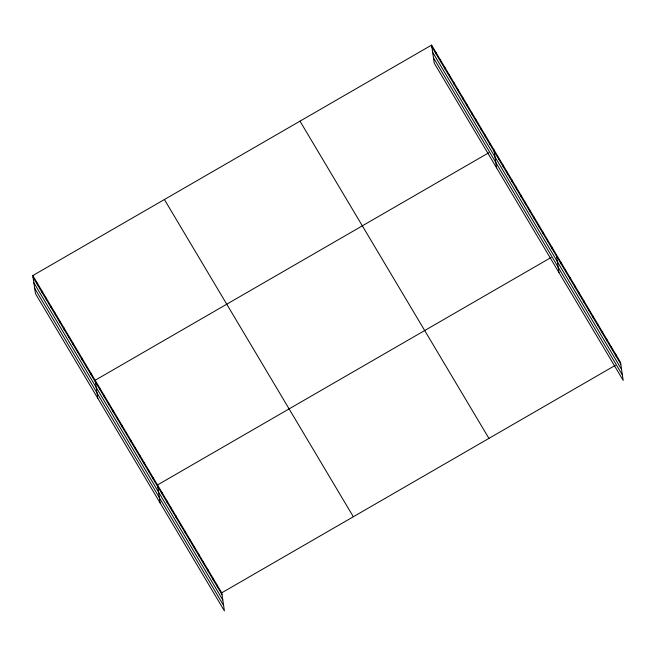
<?xml version="1.0" encoding="UTF-8"?>
<svg xmlns="http://www.w3.org/2000/svg" width="656" height="656" viewBox="0 0 656 656"><rect width="100%" height="100%" fill="white"/><g stroke="black" fill="none" stroke-linecap="round" stroke-linejoin="round"><path stroke-width="0.98" d="M32.8 275.586L221.744 592.811L224.418 610.9L35.473 293.675L32.8 275.586L431.582 45.1L620.527 362.325L623.2 380.414L434.256 63.189L431.582 45.1M488.777 152.766L95.153 380.267L97.826 398.356M551.13 257.455L157.506 484.956L160.171 503.045M221.744 592.811L615.369 365.31M431.845 46.888L620.797 364.121M432.64 52.267L621.585 369.5M433.46 57.81L622.405 375.035M299.989 121.155L488.933 438.388M164.402 199.522L353.346 516.756M33.062 277.373L222.007 594.607M33.858 282.752L222.802 599.986M34.678 288.296L223.622 605.521M615.943 354.625L616.205 356.413M611.351 346.917L611.613 348.713M606.759 339.218L607.03 341.005M602.175 331.51L602.438 333.305M597.583 323.81L597.854 325.597M592.999 316.102L593.262 317.898M588.407 308.402L588.67 310.19M583.824 300.694L584.086 302.482M579.232 292.994L579.494 294.782M574.64 285.286L574.91 287.074M570.056 277.586L570.318 279.374M565.464 269.878L565.726 271.666M560.88 262.17L561.142 263.966M556.288 254.471L558.961 272.56M551.835 246.992L552.098 248.78M547.383 239.514L547.645 241.31M542.93 232.035L543.193 233.831M538.469 224.557L538.74 226.353M534.017 217.079L534.287 218.874M529.564 209.608L529.827 211.396M525.112 202.13L525.374 203.918M520.659 194.652L520.921 196.439M516.206 187.173L516.469 188.961M511.754 179.695L512.016 181.482M507.293 172.216L507.564 174.004M502.84 164.738L503.111 166.534M498.388 157.26L498.65 159.055M493.935 149.781L496.608 167.87M489.483 142.303L489.745 144.099M485.03 134.833L485.292 136.62M480.577 127.354L480.84 129.142M476.125 119.876L476.387 121.663M471.664 112.397L471.935 114.185M467.211 104.919L467.482 106.707M462.759 97.441L463.021 99.228M458.306 89.962L458.569 91.758M453.854 82.484L454.116 84.28M449.401 75.005L449.663 76.801M444.948 67.527L445.211 69.323M440.488 60.057L440.758 61.844M436.035 52.578L436.306 54.366M217.152 585.111L217.423 586.899M212.569 577.403L212.831 579.199M207.977 569.703L208.247 571.491M203.393 561.995L203.655 563.791M198.801 554.295L199.063 556.083M194.217 546.587L194.479 548.383M189.625 538.888L189.887 540.675M185.033 531.18L185.304 532.975M180.449 523.48L180.712 525.267M175.857 515.772L176.12 517.568M171.273 508.072L171.536 509.86M166.681 500.364L166.944 502.152M162.089 492.664L162.36 494.452M153.053 477.478L153.315 479.265M148.592 469.999L148.863 471.795M144.14 462.521L144.41 464.317M139.687 455.043L139.949 456.838M135.234 447.572L135.497 449.36M130.782 440.094L131.044 441.882M126.329 432.616L126.592 434.403M121.877 425.137L122.139 426.925M117.424 417.659L117.686 419.446M112.963 410.18L113.234 411.968M108.511 402.702L108.781 404.49M104.058 395.224L104.32 397.019M99.605 387.745L99.868 389.541M90.7 372.797L90.963 374.584M86.248 365.318L86.51 367.106M81.787 357.84L82.057 359.627M77.334 350.361L77.605 352.149M72.882 342.883L73.144 344.671M68.429 335.405L68.691 337.192M63.976 327.926L64.239 329.722M59.524 320.448L59.786 322.244M55.071 312.969L55.334 314.765M50.619 305.491L50.881 307.287M46.158 298.021L46.428 299.808M41.705 290.542L41.976 292.33M37.253 283.064L37.515 284.852"/></g></svg>
